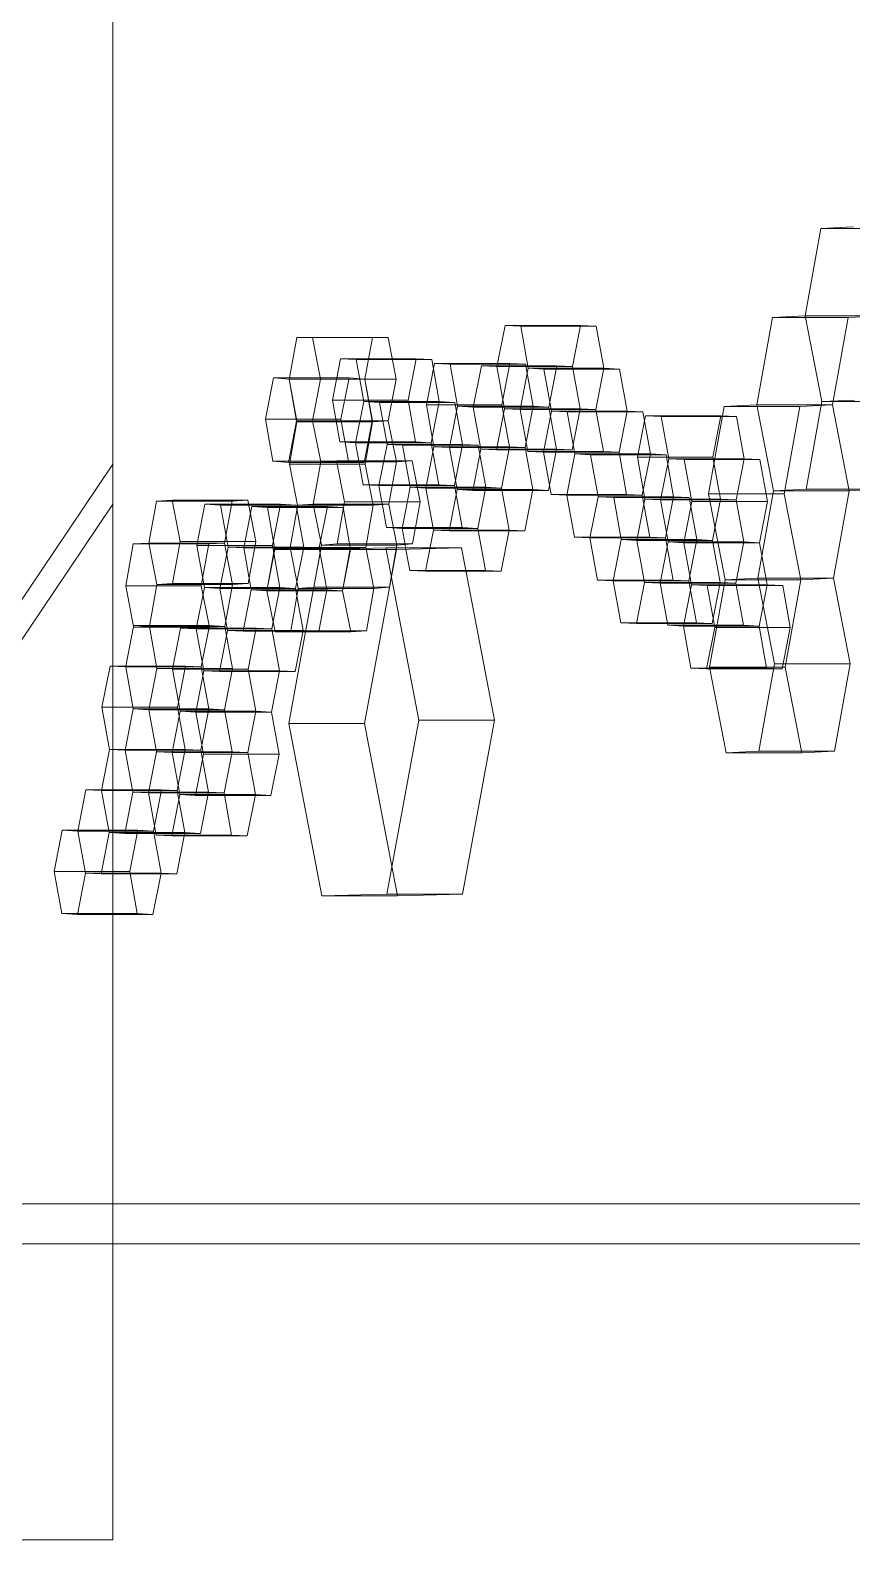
# Model space of a CAD drawing. Header units: millimetres. Extents: x 0 to 550, y -730 to 20.
# Drawn here: x 430.39 to 450.95, y -307.4 to -269.65 of the extents above; entities that cross this region are included whole.
import ezdxf

# ---------------------------------------------------------------- set-up
doc = ezdxf.new("R2010")
doc.units = ezdxf.units.MM
doc.layers.add('auxiliary', color=50, linetype='Continuous')

# ---------------------------------------------------------------- blocks, each defined once
blk = doc.blocks.new('A$C6284043d')
at = {"color": 3, "linetype": 'Continuous', "lineweight": 0, "extrusion": (-2.22045e-16, 1, -2.22045e-16)}
for p, q in [((-54826.4, 3000), (-54826.4, 0)), ((-54826.4, 3000), (-54826.4, 0)), ((-54826.4, 3000), (-54826.4, 0)), ((-53960.6, 1530.2), (-53940.8, 1639.4)), ((-53940.8, 1639.4), (-53900.1, 1641.5)), ((-53846.3, 1639.4), (-53940.8, 1639.4)), ((-54001.3, 1528.1), (-53960.6, 1530.2)), ((-53866, 1530.2), (-53960.6, 1530.2)), ((-53866, 1530.2), (-53960.6, 1530.2)), ((-53906.7, 1528.1), (-53866, 1530.2)), ((-54345.3, 1470.6), (-54336, 1518.2)), ((-54241.5, 1518.2), (-54336, 1518.2)), ((-54241.5, 1518.2), (-54251.5, 1466.7)), ((-54221.9, 1517.2), (-54241.5, 1518.2)), ((-54212.4, 1464.7), (-54221.9, 1517.2)), ((-54021, 1418.8), (-54001.3, 1528.1)), ((-53906.7, 1528.1), (-54001.3, 1528.1)), ((-53926.5, 1418.8), (-53906.7, 1528.1)), ((-54605.7, 1452.6), (-54596.2, 1503.2)), ((-54501.6, 1503.2), (-54596.2, 1503.2)), ((-54511.4, 1451.1), (-54501.6, 1503.2)), ((-54501.6, 1503.2), (-54482.1, 1503.2)), ((-54482.1, 1503.2), (-54472.3, 1451.1)), ((-54447.2, 1476.6), (-54477.1, 1476.6)), ((-54447.2, 1476.6), (-54457.3, 1425)), ((-54427.7, 1475.6), (-54447.2, 1476.6)), ((-54418.2, 1423), (-54427.7, 1475.6)), ((-54425.6, 1464.2), (-54424.4, 1470.6)), ((-54329.8, 1470.6), (-54424.4, 1470.6)), ((-54339.9, 1419.1), (-54329.8, 1470.6)), ((-54329.8, 1470.6), (-54310.2, 1469.6)), ((-54310.2, 1469.6), (-54300.7, 1417.1)), ((-54271.1, 1467.7), (-54309.9, 1467.7)), ((-54281.2, 1416.1), (-54271.1, 1467.7)), ((-54271.1, 1467.7), (-54251.5, 1466.7)), ((-54251.5, 1466.7), (-54242, 1414.1)), ((-54251.5, 1466.7), (-54242, 1414.1)), ((-54222.4, 1413.1), (-54212.4, 1464.7)), ((-54222.4, 1413.1), (-54212.4, 1464.7)), ((-54212.4, 1464.7), (-54192.8, 1463.7)), ((-54192.8, 1463.7), (-54183.3, 1411.1)), ((-54635.7, 1401.2), (-54625.6, 1452.6)), ((-54531, 1452.6), (-54625.6, 1452.6)), ((-54531, 1452.6), (-54541.2, 1401.2)), ((-54511.4, 1451.1), (-54531, 1452.6)), ((-54501.7, 1399.1), (-54511.4, 1451.1)), ((-54502.1, 1398.4), (-54511.4, 1451.1)), ((-54472.3, 1451.1), (-54482.1, 1399)), ((-54457.3, 1425), (-54477.2, 1425)), ((-54457.3, 1425), (-54447.8, 1372.5)), ((-54428.2, 1371.5), (-54418.2, 1423)), ((-54428.2, 1371.5), (-54418.2, 1423)), ((-54418.2, 1423), (-54398.6, 1422)), ((-54398.6, 1422), (-54389.1, 1369.5)), ((-54339.9, 1419.1), (-54398.1, 1419.1)), ((-54330.4, 1366.5), (-54339.9, 1419.1)), ((-54300.7, 1417.1), (-54310.8, 1365.5)), ((-54300.7, 1417.1), (-54310.8, 1365.5)), ((-54281.2, 1416.1), (-54300.7, 1417.1)), ((-54271.7, 1363.5), (-54281.2, 1416.1)), ((-54271.7, 1363.5), (-54281.2, 1416.1)), ((-54063.8, 1405.1), (-54061.7, 1416.8)), ((-54061.7, 1416.8), (-54021, 1418.8)), ((-53967.2, 1416.8), (-54061.7, 1416.8)), ((-53926.5, 1418.8), (-54021, 1418.8)), ((-53926.5, 1418.8), (-54021, 1418.8)), ((-53967.2, 1416.8), (-53986.9, 1307.5)), ((-53926.5, 1418.8), (-53967.2, 1416.8)), ((-53905.5, 1311.6), (-53926.5, 1418.8)), ((-53905.5, 1311.6), (-53926.5, 1418.8)), ((-54541.2, 1401.2), (-54635.7, 1401.2)), ((-54626.4, 1348.5), (-54635.7, 1401.2)), ((-54541.2, 1401.2), (-54531.8, 1348.5)), ((-54512.2, 1347), (-54502.1, 1398.4)), ((-54501.7, 1397.6), (-54511, 1344.8)), ((-54501.7, 1399.1), (-54502.2, 1399.1)), ((-54482.1, 1399), (-54502.2, 1399)), ((-54482.1, 1399), (-54502.2, 1399)), ((-54501.7, 1397.6), (-54502.2, 1397.6)), ((-54482.1, 1399), (-54501.7, 1399.1)), ((-54482.1, 1399), (-54501.7, 1397.6)), ((-54471.9, 1347.7), (-54482.1, 1399)), ((-54242, 1414.1), (-54252.1, 1362.5)), ((-54222.4, 1413.1), (-54242.2, 1413.1)), ((-54222.4, 1413.1), (-54242.2, 1413.1)), ((-54242, 1414.1), (-54222.4, 1413.1)), ((-54212.9, 1360.6), (-54222.4, 1413.1)), ((-54183.3, 1411.1), (-54193.4, 1359.6)), ((-54183.3, 1411.1), (-54193.4, 1359.6)), ((-54163.7, 1410.1), (-54183.3, 1411.1)), ((-54154.2, 1357.6), (-54163.7, 1410.1)), ((-54161.7, 1398.8), (-54160.4, 1405.2)), ((-54065.9, 1405.2), (-54160.4, 1405.2)), ((-54075.9, 1353.6), (-54065.9, 1405.2)), ((-54065.9, 1405.2), (-54046.3, 1404.2)), ((-54046.3, 1404.2), (-54036.8, 1351.6)), ((-54447.8, 1372.5), (-54476.8, 1372.5)), ((-54428.2, 1371.5), (-54476.6, 1371.5)), ((-54428.2, 1371.5), (-54476.6, 1371.5)), ((-54447.8, 1372.5), (-54428.2, 1371.5)), ((-54418.7, 1318.9), (-54428.2, 1371.5)), ((-54389.1, 1369.5), (-54399.2, 1317.9)), ((-54389.1, 1369.5), (-54399.2, 1317.9)), ((-54369.5, 1368.5), (-54389.1, 1369.5)), ((-54360, 1315.9), (-54369.5, 1368.5)), ((-54330.4, 1366.5), (-54369.2, 1366.5)), ((-54330.4, 1366.5), (-54369.2, 1366.5)), ((-54330.4, 1366.5), (-54340.4, 1314.9)), ((-54310.8, 1365.5), (-54330.4, 1366.5)), ((-54310.8, 1365.5), (-54330.4, 1366.5)), ((-54310.8, 1365.5), (-54301.3, 1313)), ((-54301.3, 1313), (-54310.8, 1365.5)), ((-54281.7, 1312), (-54271.7, 1363.5)), ((-54193.4, 1359.6), (-54272.4, 1359.6)), ((-54193.4, 1359.6), (-54272.4, 1359.6)), ((-54212.9, 1360.6), (-54272.2, 1360.6)), ((-54252.1, 1362.5), (-54271.8, 1362.5)), ((-54252.1, 1362.5), (-54271.7, 1363.5)), ((-54193.4, 1359.6), (-54212.9, 1360.6)), ((-54193.4, 1359.6), (-54183.9, 1307)), ((-54531.8, 1348.5), (-54626.4, 1348.5)), ((-54606.8, 1347), (-54626.4, 1348.5)), ((-54512.2, 1347), (-54606.8, 1347)), ((-54605.6, 1344.8), (-54605.2, 1347)), ((-54511, 1344.8), (-54605.6, 1344.8)), ((-54595.4, 1293.5), (-54605.6, 1344.8)), ((-54531.8, 1348.5), (-54512.2, 1347)), ((-54511, 1344.8), (-54500.9, 1293.5)), ((-54471.9, 1347.7), (-54481.3, 1294.9)), ((-54481.3, 1294.9), (-54471.9, 1347.7)), ((-54452.3, 1349.1), (-54472.2, 1349.1)), ((-54452.3, 1349.1), (-54471.9, 1347.7)), ((-54442.1, 1297.8), (-54452.3, 1349.1)), ((-54164.3, 1306), (-54154.2, 1357.6)), ((-54164.3, 1306), (-54154.2, 1357.6)), ((-54154.2, 1357.6), (-54134.6, 1356.6)), ((-54134.6, 1356.6), (-54125.1, 1304)), ((-54075.9, 1353.6), (-54134.1, 1353.6)), ((-54066.4, 1301), (-54075.9, 1353.6)), ((-54036.8, 1351.6), (-54046.9, 1300.1)), ((-54036.8, 1351.6), (-54046.9, 1300.1)), ((-54017.2, 1350.6), (-54036.8, 1351.6)), ((-54007.7, 1298.1), (-54017.2, 1350.6)), ((-54418.7, 1318.9), (-54446.3, 1318.9)), ((-54399.2, 1317.9), (-54446.1, 1317.9)), ((-54399.2, 1317.9), (-54446.1, 1317.9)), ((-54399.2, 1317.9), (-54418.7, 1318.9)), ((-54399.2, 1317.9), (-54389.6, 1265.4)), ((-54370.1, 1264.4), (-54360, 1315.9)), ((-54370.1, 1264.4), (-54360, 1315.9)), ((-54360, 1315.9), (-54340.4, 1314.9)), ((-54340.4, 1314.9), (-54330.9, 1262.4)), ((-54340.4, 1314.9), (-54330.9, 1262.4)), ((-54311.4, 1261.4), (-54301.3, 1313)), ((-54281.7, 1312), (-54301.5, 1312)), ((-54301.3, 1313), (-54281.7, 1312)), ((-54278.4, 1307), (-54280.5, 1318.4)), ((-54183.9, 1307), (-54278.4, 1307)), ((-54258.8, 1306), (-54278.4, 1307)), ((-54164.3, 1306), (-54258.8, 1306)), ((-54249.3, 1253.4), (-54258.8, 1306)), ((-54164.3, 1306), (-54258.8, 1306)), ((-54183.9, 1307), (-54164.3, 1306)), ((-54154.8, 1253.4), (-54164.3, 1306)), ((-54125.1, 1304), (-54135.2, 1252.5)), ((-54125.1, 1304), (-54135.2, 1252.5)), ((-54105.6, 1303), (-54125.1, 1304)), ((-54096.1, 1250.5), (-54105.6, 1303)), ((-53986.9, 1307.5), (-54009.4, 1307.5)), ((-53986.9, 1307.5), (-53966, 1200.3)), ((-53925.3, 1202.3), (-53905.5, 1311.6)), ((-53864.9, 1313.7), (-53905.5, 1311.6)), ((-54781.4, 1246), (-54771.9, 1298.6)), ((-54771.9, 1298.6), (-54752.3, 1299.6)), ((-54677.3, 1298.6), (-54771.9, 1298.6)), ((-54657.7, 1299.6), (-54752.3, 1299.6)), ((-54677.3, 1298.6), (-54686.8, 1246)), ((-54657.7, 1299.6), (-54677.3, 1298.6)), ((-54647.7, 1248), (-54657.7, 1299.6)), ((-54616.9, 1294.6), (-54656.8, 1294.6)), ((-54616.9, 1294.6), (-54656.8, 1294.6)), ((-54627, 1243.1), (-54616.9, 1294.6)), ((-54627, 1243.1), (-54616.9, 1294.6)), ((-54616.9, 1294.6), (-54597.3, 1293.6)), ((-54616.9, 1294.6), (-54597.3, 1293.6)), ((-54597.3, 1293.6), (-54587.8, 1241.1)), ((-54597.3, 1293.6), (-54587.8, 1241.1)), ((-54558.2, 1291.7), (-54597, 1291.7)), ((-54595.7, 1291.7), (-54595.4, 1293.5)), ((-54500.9, 1293.5), (-54595.4, 1293.5)), ((-54500.9, 1293.5), (-54595.4, 1293.5)), ((-54568.3, 1240.1), (-54558.2, 1291.7)), ((-54558.2, 1291.7), (-54538.6, 1290.7)), ((-54538.6, 1290.7), (-54529.1, 1238.1)), ((-54510.2, 1240.7), (-54500.9, 1293.5)), ((-54500.9, 1293.5), (-54481.3, 1294.9)), ((-54500.9, 1293.5), (-54481.3, 1294.9)), ((-54481.3, 1294.9), (-54471.1, 1243.6)), ((-54481.3, 1294.9), (-54471.1, 1243.6)), ((-54451.5, 1245), (-54442.1, 1297.8)), ((-54066.4, 1301), (-54105.2, 1301)), ((-54066.4, 1301), (-54105.2, 1301)), ((-54076.5, 1249.5), (-54066.4, 1301)), ((-54066.4, 1301), (-54046.9, 1300.1)), ((-54046.9, 1300.1), (-54066.4, 1301)), ((-54046.9, 1300.1), (-54037.3, 1247.5)), ((-54046.9, 1300.1), (-54037.3, 1247.5)), ((-54017.8, 1246.5), (-54007.7, 1298.1)), ((-54389.6, 1265.4), (-54447.9, 1265.4)), ((-54389.6, 1265.4), (-54370.1, 1264.4)), ((-54800.9, 1245), (-54781.4, 1246)), ((-54686.8, 1246), (-54781.4, 1246)), ((-54686.8, 1246), (-54781.4, 1246)), ((-54706.4, 1245), (-54686.8, 1246)), ((-54686.8, 1246), (-54676.7, 1194.5)), ((-54686.8, 1246), (-54676.7, 1194.5)), ((-54657.2, 1195.5), (-54647.7, 1248)), ((-54370.1, 1264.4), (-54448.1, 1264.4)), ((-54370.1, 1264.4), (-54448.1, 1264.4)), ((-54360.6, 1211.8), (-54370.1, 1264.4)), ((-54330.9, 1262.4), (-54341, 1210.8)), ((-54311.4, 1261.4), (-54331.1, 1261.4)), ((-54330.9, 1262.4), (-54311.4, 1261.4)), ((-54154.8, 1253.4), (-54249.3, 1253.4)), ((-54229.8, 1252.5), (-54249.3, 1253.4)), ((-54135.2, 1252.5), (-54229.8, 1252.5)), ((-54220.3, 1199.9), (-54229.8, 1252.5)), ((-54135.2, 1252.5), (-54229.8, 1252.5)), ((-54135.2, 1252.5), (-54154.8, 1253.4)), ((-54135.2, 1252.5), (-54125.7, 1199.9)), ((-54096.1, 1250.5), (-54106.1, 1198.9)), ((-54106.1, 1198.9), (-54096.1, 1250.5)), ((-54076.5, 1249.5), (-54096.1, 1250.5)), ((-54067, 1196.9), (-54076.5, 1249.5)), ((-54067, 1196.9), (-54076.5, 1249.5)), ((-54047.4, 1195.9), (-54037.3, 1247.5)), ((-54037.3, 1247.5), (-54047.4, 1195.9)), ((-54037.3, 1247.5), (-54017.8, 1246.5)), ((-54037.3, 1247.5), (-54017.8, 1246.5)), ((-54017.8, 1246.5), (-54008.3, 1193.9)), ((-54810.4, 1192.5), (-54800.9, 1245)), ((-54706.4, 1245), (-54800.9, 1245)), ((-54715.9, 1192.5), (-54706.4, 1245)), ((-54627, 1243.1), (-54648.6, 1243.1)), ((-54627, 1243.1), (-54648.6, 1243.1)), ((-54617.5, 1190.5), (-54627, 1243.1)), ((-54617.5, 1190.5), (-54627, 1243.1)), ((-54587.8, 1241.1), (-54597.9, 1189.5)), ((-54587.8, 1241.1), (-54597.9, 1189.5)), ((-54587.8, 1241.1), (-54597.9, 1189.5)), ((-54568.3, 1240.1), (-54587.8, 1241.1)), ((-54558.8, 1187.5), (-54568.3, 1240.1)), ((-54558.8, 1187.5), (-54568.3, 1240.1)), ((-54529.8, 1239.3), (-54539.2, 1186.5)), ((-54529.1, 1238.1), (-54539.2, 1186.5)), ((-54510.2, 1240.7), (-54529.8, 1239.3)), ((-54510.2, 1240.7), (-54529.6, 1240.7)), ((-54510.2, 1240.7), (-54529.6, 1240.7)), ((-54511.9, 1020.7), (-54471.8, 1238.2)), ((-54500.1, 1189.4), (-54510.2, 1240.7)), ((-54500.1, 1189.4), (-54510.2, 1240.7)), ((-54471.1, 1243.6), (-54480.5, 1190.8)), ((-54471.8, 1238.2), (-54472.1, 1238.2)), ((-54471.8, 1238.2), (-54390.4, 1240.3)), ((-54390.4, 1240.3), (-54471.7, 1240.3)), ((-54471.1, 1243.6), (-54451.5, 1245)), ((-54460.3, 1240.3), (-54461, 1244.3)), ((-54390.4, 1240.3), (-54349.1, 1024.8)), ((-54360.6, 1211.8), (-54385, 1211.8)), ((-54341, 1210.8), (-54384.8, 1210.8)), ((-54341, 1210.8), (-54360.6, 1211.8)), ((-54715.9, 1192.5), (-54810.4, 1192.5)), ((-54800.6, 1141.9), (-54810.4, 1192.5)), ((-54705.8, 1140.9), (-54715.9, 1192.5)), ((-54676.7, 1194.5), (-54686.3, 1141.9)), ((-54617.5, 1190.5), (-54677.5, 1190.5)), ((-54617.5, 1190.5), (-54677.5, 1190.5)), ((-54617.5, 1190.5), (-54677.5, 1190.5)), ((-54676.7, 1194.5), (-54657.2, 1195.5)), ((-54627.5, 1138.9), (-54617.5, 1190.5)), ((-54617.5, 1190.5), (-54597.9, 1189.5)), ((-54597.9, 1189.5), (-54617.5, 1190.5)), ((-54597.9, 1189.5), (-54617.5, 1190.5)), ((-54597.9, 1189.5), (-54588.4, 1137)), ((-54597.9, 1189.5), (-54588.4, 1137)), ((-54509.4, 1136.6), (-54500.1, 1189.4)), ((-54480.5, 1190.8), (-54500.1, 1189.4)), ((-54125.7, 1199.9), (-54220.3, 1199.9)), ((-54200.7, 1198.9), (-54220.3, 1199.9)), ((-54106.1, 1198.9), (-54200.7, 1198.9)), ((-54191.2, 1146.3), (-54200.7, 1198.9)), ((-54106.1, 1198.9), (-54200.7, 1198.9)), ((-54125.7, 1199.9), (-54106.1, 1198.9)), ((-54106.1, 1198.9), (-54096.6, 1146.3)), ((-54077.1, 1145.4), (-54067, 1196.9)), ((-54047.4, 1195.9), (-54067.2, 1195.9)), ((-54047.4, 1195.9), (-54067.2, 1195.9)), ((-54047.4, 1195.9), (-54067, 1196.9)), ((-54037.9, 1143.4), (-54047.4, 1195.9)), ((-54008.3, 1193.9), (-54018.3, 1142.4)), ((-54008.3, 1193.9), (-54018.3, 1142.4)), ((-53966, 1200.3), (-54009.4, 1200.3)), ((-53966, 1200.3), (-54009.4, 1200.3)), ((-53988.7, 1193), (-54008.3, 1193.9)), ((-53979.2, 1140.4), (-53988.7, 1193)), ((-53985.8, 1091), (-53966, 1200.3)), ((-53966, 1200.3), (-53925.3, 1202.3)), ((-53966, 1200.3), (-53925.3, 1202.3)), ((-53925.3, 1202.3), (-53904.4, 1095.1)), ((-54568.8, 1136), (-54558.8, 1187.5)), ((-54539.2, 1186.5), (-54559, 1186.5)), ((-54539.2, 1186.5), (-54559, 1186.5)), ((-54539.2, 1186.5), (-54558.8, 1187.5)), ((-54539.2, 1186.5), (-54529, 1135.2)), ((-54810.2, 1092.3), (-54800.6, 1141.9)), ((-54705.8, 1142.9), (-54715.9, 1091.3)), ((-54686.3, 1141.9), (-54705.8, 1142.9)), ((-54686.3, 1141.9), (-54705.8, 1140.9)), ((-54676.7, 1089.3), (-54686.3, 1141.9)), ((-54647.1, 1139.9), (-54685.9, 1139.9)), ((-54657.2, 1088.4), (-54647.1, 1139.9)), ((-54647.1, 1139.9), (-54627.5, 1138.9)), ((-54627.5, 1138.9), (-54627.7, 1138.9)), ((-54618, 1086.4), (-54627.5, 1138.9)), ((-54627.5, 1138.9), (-54618, 1086.4)), ((-54606.5, 1020.7), (-54585.4, 1135.2)), ((-54588.4, 1137), (-54598.5, 1085.4)), ((-54529, 1135.2), (-54588.7, 1135.2)), ((-54568.8, 1136), (-54588.6, 1136)), ((-54588.4, 1137), (-54568.8, 1136)), ((-54529, 1135.2), (-54509.4, 1136.6)), ((-54096.6, 1146.3), (-54191.2, 1146.3)), ((-54171.6, 1145.4), (-54191.2, 1146.3)), ((-54077.1, 1145.4), (-54171.6, 1145.4)), ((-54132.5, 1143.4), (-54132.8, 1145.4)), ((-54037.9, 1143.4), (-54132.5, 1143.4)), ((-54112.9, 1142.4), (-54132.5, 1143.4)), ((-54018.3, 1142.4), (-54112.9, 1142.4)), ((-54103.4, 1089.8), (-54112.9, 1142.4)), ((-54018.3, 1142.4), (-54112.9, 1142.4)), ((-54096.6, 1146.3), (-54077.1, 1145.4)), ((-54018.3, 1142.4), (-54037.9, 1143.4)), ((-54018.3, 1142.4), (-54008.8, 1089.8)), ((-53989.3, 1088.8), (-53979.2, 1140.4)), ((-53904.4, 1095.1), (-53924.1, 985.9)), ((-54735.5, 1092.3), (-54826.4, 1092.3)), ((-54745.5, 1040.8), (-54735.5, 1092.3)), ((-54735.5, 1092.3), (-54715.9, 1091.3)), ((-54715.9, 1091.3), (-54706.4, 1038.8)), ((-54715.9, 1091.3), (-54706.4, 1038.8)), ((-54686.8, 1037.8), (-54676.7, 1089.3)), ((-54657.2, 1088.4), (-54676.9, 1088.4)), ((-54647.7, 1035.8), (-54657.2, 1088.4)), ((-54618, 1086.4), (-54628.1, 1034.8)), ((-54598.5, 1085.4), (-54618.2, 1085.4)), ((-54598.5, 1085.4), (-54618, 1086.4)), ((-54008.8, 1089.8), (-54103.4, 1089.8)), ((-54083.8, 1088.8), (-54103.4, 1089.8)), ((-53989.3, 1088.8), (-54083.8, 1088.8)), ((-54059.4, 983.8), (-54079.9, 1088.8)), ((-54008.8, 1089.8), (-53989.3, 1088.8)), ((-53985.8, 1091), (-53988.8, 1091)), ((-53964.8, 983.8), (-53985.8, 1091)), ((-54745.5, 1040.8), (-54826.4, 1040.8)), ((-54736, 988.2), (-54745.5, 1040.8)), ((-54706.4, 1038.8), (-54716.5, 987.2)), ((-54706.4, 1038.8), (-54716.5, 987.2)), ((-54686.8, 1037.8), (-54706.4, 1038.8)), ((-54706.4, 1038.8), (-54686.8, 1037.8)), ((-54677.3, 985.2), (-54686.8, 1037.8)), ((-54647.7, 1035.8), (-54686.5, 1035.8)), ((-54647.7, 1035.8), (-54686.5, 1035.8)), ((-54647.7, 1035.8), (-54657.7, 984.2)), ((-54628.1, 1034.8), (-54647.7, 1035.8)), ((-54628.1, 1034.8), (-54647.7, 1035.8)), ((-54618.6, 982.2), (-54628.1, 1034.8)), ((-54511.9, 1020.7), (-54606.5, 1020.7)), ((-54565.2, 805.2), (-54606.5, 1020.7)), ((-54470.6, 805.2), (-54511.9, 1020.7)), ((-54349.1, 1024.8), (-54389.3, 807.3)), ((-54736, 988.2), (-54826.4, 988.2)), ((-54736, 988.2), (-54826.4, 988.2)), ((-54746.1, 936.6), (-54736, 988.2)), ((-54736, 988.2), (-54716.5, 987.2)), ((-54716.5, 987.2), (-54736, 988.2)), ((-54716.5, 987.2), (-54706.9, 934.6)), ((-54716.5, 987.2), (-54706.9, 934.6)), ((-54687.4, 933.7), (-54677.3, 985.2)), ((-54687.4, 933.7), (-54677.3, 985.2)), ((-54677.3, 985.2), (-54657.7, 984.2)), ((-54657.7, 984.2), (-54648.2, 931.7)), ((-54657.7, 984.2), (-54648.2, 931.7)), ((-54628.7, 930.7), (-54618.6, 982.2)), ((-53964.8, 983.8), (-54059.4, 983.8)), ((-53924.1, 985.9), (-53964.8, 983.8)), ((-54765.7, 937.6), (-54826.4, 937.6)), ((-54765.7, 937.6), (-54775.7, 886.1)), ((-54746.1, 936.6), (-54765.7, 937.6)), ((-54736.6, 884.1), (-54746.1, 936.6)), ((-54736.6, 884.1), (-54746.1, 936.6)), ((-54706.9, 934.6), (-54717, 883.1)), ((-54687.4, 933.7), (-54707.1, 933.7)), ((-54687.4, 933.7), (-54707.1, 933.7)), ((-54706.9, 934.6), (-54687.4, 933.7)), ((-54677.9, 881.1), (-54687.4, 933.7)), ((-54648.2, 931.7), (-54658.3, 880.1)), ((-54628.7, 930.7), (-54648.4, 930.7)), ((-54648.2, 931.7), (-54628.7, 930.7)), ((-54795.3, 887), (-54826.4, 887)), ((-54805.4, 835.5), (-54795.3, 887)), ((-54795.3, 887), (-54775.7, 886.1)), ((-54775.7, 886.1), (-54766.2, 833.5)), ((-54775.7, 886.1), (-54766.2, 833.5)), ((-54746.6, 832.5), (-54736.6, 884.1)), ((-54658.3, 880.1), (-54737.4, 880.1)), ((-54677.9, 881.1), (-54737.2, 881.1)), ((-54717, 883.1), (-54736.8, 883.1)), ((-54717, 883.1), (-54736.6, 884.1)), ((-54658.3, 880.1), (-54677.9, 881.1)), ((-54805.4, 835.5), (-54826.4, 835.5)), ((-54795.9, 782.9), (-54805.4, 835.5)), ((-54766.2, 833.5), (-54776.3, 781.9)), ((-54746.6, 832.5), (-54766.4, 832.5)), ((-54766.2, 833.5), (-54746.6, 832.5)), ((-54470.6, 805.2), (-54565.2, 805.2)), ((-54389.3, 807.3), (-54470.6, 805.2)), ((-54795.9, 782.9), (-54826.4, 782.9)), ((-54776.3, 781.9), (-54826.4, 781.9)), ((-54776.3, 781.9), (-54795.9, 782.9)), ((-54826.4, 420), (-53003.2, 420)), ((-54826.4, 370), (-53003.2, 370)), ((-54826.4, 0), (-57626.4, 0)), ((-54826.4, 0), (-57626.4, 0)), ((-54826.4, 0), (-57626.4, 0)), ((-54826.4, 0), (-57626.4, 0)), ((-54826.4, 0), (-57626.4, 0))]:
    blk.add_line(p, q, dxfattribs=at)
at = {"color": 0, "linetype": 'Continuous', "lineweight": 0, "extrusion": (-2.22045e-16, 1, -2.22045e-16)}
for p, q in [((-53939.6, 1423), (-53960.6, 1530.2)), ((-53960.6, 1530.2), (-53939.6, 1423)), ((-54336, 1518.2), (-54316.4, 1517.2)), ((-54316.4, 1517.2), (-54306.9, 1464.7)), ((-54221.9, 1517.2), (-54316.4, 1517.2)), ((-54596.2, 1503.2), (-54576.6, 1503.2)), ((-54576.6, 1503.2), (-54566.8, 1451.1)), ((-54482.1, 1503.2), (-54576.6, 1503.2)), ((-54551.9, 1425), (-54541.8, 1476.6)), ((-54477.1, 1476.6), (-54541.8, 1476.6)), ((-54541.8, 1476.6), (-54522.2, 1475.6)), ((-54522.2, 1475.6), (-54512.7, 1423)), ((-54427.7, 1475.6), (-54522.2, 1475.6)), ((-54434.4, 1419.1), (-54425.6, 1464.2)), ((-54424.4, 1470.6), (-54404.8, 1469.6)), ((-54404.8, 1469.6), (-54395.3, 1417.1)), ((-54310.2, 1469.6), (-54404.8, 1469.6)), ((-54375.7, 1416.1), (-54365.6, 1467.7)), ((-54365.6, 1467.7), (-54346.1, 1466.7)), ((-54309.9, 1467.7), (-54365.6, 1467.7)), ((-54346.1, 1466.7), (-54345.3, 1470.6)), ((-54346.1, 1466.7), (-54336.6, 1414.1)), ((-54251.5, 1466.7), (-54346.1, 1466.7)), ((-54251.5, 1466.7), (-54346.1, 1466.7)), ((-54336.6, 1414.1), (-54346.1, 1466.7)), ((-54317, 1413.1), (-54306.9, 1464.7)), ((-54306.9, 1464.7), (-54317, 1413.1)), ((-54306.9, 1464.7), (-54287.4, 1463.7)), ((-54212.4, 1464.7), (-54306.9, 1464.7)), ((-54212.4, 1464.7), (-54306.9, 1464.7)), ((-54287.4, 1463.7), (-54277.9, 1411.1)), ((-54192.8, 1463.7), (-54287.4, 1463.7)), ((-54625.6, 1452.6), (-54606, 1451.1)), ((-54606, 1451.1), (-54605.7, 1452.6)), ((-54511.4, 1451.1), (-54606, 1451.1)), ((-54596.2, 1399.1), (-54606, 1451.1)), ((-54606, 1451.1), (-54596.6, 1398.4)), ((-54511.4, 1451.1), (-54606, 1451.1)), ((-54566.8, 1451.1), (-54576.6, 1399)), ((-54472.3, 1451.1), (-54566.8, 1451.1)), ((-54477.2, 1425), (-54551.9, 1425)), ((-54542.4, 1372.5), (-54551.9, 1425)), ((-54522.8, 1371.5), (-54512.7, 1423)), ((-54512.7, 1423), (-54522.8, 1371.5)), ((-54512.7, 1423), (-54493.1, 1422)), ((-54418.2, 1423), (-54512.7, 1423)), ((-54418.2, 1423), (-54512.7, 1423)), ((-54398.6, 1422), (-54493.1, 1422)), ((-54493.1, 1422), (-54483.6, 1369.5)), ((-54398.1, 1419.1), (-54434.4, 1419.1)), ((-54424.9, 1366.5), (-54434.4, 1419.1)), ((-54405.4, 1365.5), (-54395.3, 1417.1)), ((-54395.3, 1417.1), (-54405.4, 1365.5)), ((-54395.3, 1417.1), (-54375.7, 1416.1)), ((-54300.7, 1417.1), (-54395.3, 1417.1)), ((-54300.7, 1417.1), (-54395.3, 1417.1)), ((-54375.7, 1416.1), (-54366.2, 1363.5)), ((-54281.2, 1416.1), (-54375.7, 1416.1)), ((-54281.2, 1416.1), (-54375.7, 1416.1)), ((-54366.2, 1363.5), (-54375.7, 1416.1)), ((-54000.1, 1311.6), (-54021, 1418.8)), ((-54021, 1418.8), (-54000.1, 1311.6)), ((-53939.6, 1423), (-53959.4, 1313.7)), ((-53898.9, 1425), (-53939.6, 1423)), ((-53845.1, 1423), (-53939.6, 1423)), ((-53845.1, 1423), (-53939.6, 1423)), ((-54596.6, 1398.4), (-54606.8, 1347)), ((-54605.2, 1347), (-54596.2, 1397.6)), ((-54502.1, 1398.4), (-54596.6, 1398.4)), ((-54502.2, 1399.1), (-54596.2, 1399.1)), ((-54576.6, 1399), (-54596.2, 1399.1)), ((-54596.2, 1397.6), (-54576.6, 1399)), ((-54502.2, 1397.6), (-54596.2, 1397.6)), ((-54502.2, 1399), (-54576.6, 1399)), ((-54576.6, 1399), (-54566.5, 1347.7)), ((-54502.2, 1399), (-54576.6, 1399)), ((-54336.6, 1414.1), (-54346.6, 1362.5)), ((-54242, 1414.1), (-54336.6, 1414.1)), ((-54242, 1414.1), (-54336.6, 1414.1)), ((-54317, 1413.1), (-54336.6, 1414.1)), ((-54242.2, 1413.1), (-54317, 1413.1)), ((-54307.5, 1360.6), (-54317, 1413.1)), ((-54242.2, 1413.1), (-54317, 1413.1)), ((-54287.9, 1359.6), (-54277.9, 1411.1)), ((-54277.9, 1411.1), (-54287.9, 1359.6)), ((-54277.9, 1411.1), (-54258.3, 1410.1)), ((-54183.3, 1411.1), (-54277.9, 1411.1)), ((-54183.3, 1411.1), (-54277.9, 1411.1)), ((-54258.3, 1410.1), (-54248.8, 1357.6)), ((-54163.7, 1410.1), (-54258.3, 1410.1)), ((-54170.5, 1353.6), (-54161.7, 1398.8)), ((-54160.4, 1405.2), (-54140.8, 1404.2)), ((-54140.8, 1404.2), (-54131.3, 1351.6)), ((-54046.3, 1404.2), (-54140.8, 1404.2)), ((-54081.5, 1307.5), (-54063.8, 1405.1)), ((-54476.8, 1372.5), (-54542.4, 1372.5)), ((-54522.8, 1371.5), (-54542.4, 1372.5)), ((-54476.6, 1371.5), (-54522.8, 1371.5)), ((-54513.3, 1318.9), (-54522.8, 1371.5)), ((-54476.6, 1371.5), (-54522.8, 1371.5)), ((-54493.7, 1317.9), (-54483.6, 1369.5)), ((-54483.6, 1369.5), (-54493.7, 1317.9)), ((-54389.1, 1369.5), (-54483.6, 1369.5)), ((-54483.6, 1369.5), (-54464.1, 1368.5)), ((-54389.1, 1369.5), (-54483.6, 1369.5)), ((-54464.1, 1368.5), (-54454.6, 1315.9)), ((-54369.5, 1368.5), (-54464.1, 1368.5)), ((-54435, 1314.9), (-54424.9, 1366.5)), ((-54369.2, 1366.5), (-54424.9, 1366.5)), ((-54405.4, 1365.5), (-54424.9, 1366.5)), ((-54424.9, 1366.5), (-54405.4, 1365.5)), ((-54369.2, 1366.5), (-54424.9, 1366.5)), ((-54310.8, 1365.5), (-54405.4, 1365.5)), ((-54395.8, 1313), (-54405.4, 1365.5)), ((-54310.8, 1365.5), (-54405.4, 1365.5)), ((-54405.4, 1365.5), (-54395.8, 1313)), ((-54310.8, 1365.5), (-54405.4, 1365.5)), ((-54366.2, 1363.5), (-54376.3, 1312)), ((-54271.7, 1363.5), (-54366.2, 1363.5)), ((-54271.7, 1363.5), (-54366.2, 1363.5)), ((-54346.6, 1362.5), (-54366.2, 1363.5)), ((-54271.8, 1362.5), (-54346.6, 1362.5)), ((-54272.2, 1360.6), (-54307.5, 1360.6)), ((-54287.9, 1359.6), (-54307.5, 1360.6)), ((-54272.4, 1359.6), (-54287.9, 1359.6)), ((-54280.5, 1318.4), (-54287.9, 1359.6)), ((-54272.4, 1359.6), (-54287.9, 1359.6)), ((-54826.4, 1344.8), (-55448.9, 420)), ((-54575.8, 1294.9), (-54566.5, 1347.7)), ((-54566.5, 1347.7), (-54575.8, 1294.9)), ((-54566.5, 1347.7), (-54546.9, 1349.1)), ((-54471.9, 1347.7), (-54566.5, 1347.7)), ((-54471.9, 1347.7), (-54566.5, 1347.7)), ((-54546.9, 1349.1), (-54536.7, 1297.8)), ((-54472.2, 1349.1), (-54546.9, 1349.1)), ((-54258.8, 1306), (-54248.8, 1357.6)), ((-54248.8, 1357.6), (-54258.8, 1306)), ((-54248.8, 1357.6), (-54229.2, 1356.6)), ((-54154.2, 1357.6), (-54248.8, 1357.6)), ((-54154.2, 1357.6), (-54248.8, 1357.6)), ((-54229.2, 1356.6), (-54219.7, 1304)), ((-54134.6, 1356.6), (-54229.2, 1356.6)), ((-54134.1, 1353.6), (-54170.5, 1353.6)), ((-54161, 1301), (-54170.5, 1353.6)), ((-54141.4, 1300.1), (-54131.3, 1351.6)), ((-54131.3, 1351.6), (-54141.4, 1300.1)), ((-54131.3, 1351.6), (-54111.8, 1350.6)), ((-54036.8, 1351.6), (-54131.3, 1351.6)), ((-54036.8, 1351.6), (-54131.3, 1351.6)), ((-54111.8, 1350.6), (-54102.3, 1298.1)), ((-54017.2, 1350.6), (-54111.8, 1350.6)), ((-54446.3, 1318.9), (-54513.3, 1318.9)), ((-54493.7, 1317.9), (-54513.3, 1318.9)), ((-54446.1, 1317.9), (-54493.7, 1317.9)), ((-54484.2, 1265.4), (-54493.7, 1317.9)), ((-54446.1, 1317.9), (-54493.7, 1317.9)), ((-54464.6, 1264.4), (-54454.6, 1315.9)), ((-54454.6, 1315.9), (-54464.6, 1264.4)), ((-54454.6, 1315.9), (-54435, 1314.9)), ((-54360, 1315.9), (-54454.6, 1315.9)), ((-54360, 1315.9), (-54454.6, 1315.9)), ((-54340.4, 1314.9), (-54435, 1314.9)), ((-54435, 1314.9), (-54425.5, 1262.4)), ((-54340.4, 1314.9), (-54435, 1314.9)), ((-54425.5, 1262.4), (-54435, 1314.9)), ((-54395.8, 1313), (-54405.9, 1261.4)), ((-54301.3, 1313), (-54395.8, 1313)), ((-54376.3, 1312), (-54395.8, 1313)), ((-54301.3, 1313), (-54395.8, 1313)), ((-54301.5, 1312), (-54376.3, 1312)), ((-54229.8, 1252.5), (-54219.7, 1304)), ((-54219.7, 1304), (-54229.8, 1252.5)), ((-54219.7, 1304), (-54200.1, 1303)), ((-54125.1, 1304), (-54219.7, 1304)), ((-54125.1, 1304), (-54219.7, 1304)), ((-54200.1, 1303), (-54190.6, 1250.5)), ((-54105.6, 1303), (-54200.1, 1303)), ((-54009.4, 1307.5), (-54081.5, 1307.5)), ((-54060.5, 1200.3), (-54081.5, 1307.5)), ((-54000.1, 1311.6), (-54019.9, 1202.3)), ((-53959.4, 1313.7), (-54000.1, 1311.6)), ((-53905.5, 1311.6), (-54000.1, 1311.6)), ((-53905.5, 1311.6), (-54000.1, 1311.6)), ((-53864.9, 1313.7), (-53959.4, 1313.7)), ((-54826.4, 1294.8), (-55448.9, 370)), ((-54752.3, 1299.6), (-54742.2, 1248)), ((-54721.5, 1243.1), (-54711.5, 1294.6)), ((-54721.5, 1243.1), (-54711.5, 1294.6)), ((-54711.5, 1294.6), (-54691.9, 1293.6)), ((-54656.8, 1294.6), (-54711.5, 1294.6)), ((-54711.5, 1294.6), (-54691.9, 1293.6)), ((-54656.8, 1294.6), (-54711.5, 1294.6)), ((-54691.9, 1293.6), (-54682.4, 1241.1)), ((-54597.3, 1293.6), (-54691.9, 1293.6)), ((-54691.9, 1293.6), (-54682.4, 1241.1)), ((-54597.3, 1293.6), (-54691.9, 1293.6)), ((-54662.8, 1240.1), (-54652.8, 1291.7)), ((-54652.8, 1291.7), (-54633.2, 1290.7)), ((-54597, 1291.7), (-54652.8, 1291.7)), ((-54538.6, 1290.7), (-54633.2, 1290.7)), ((-54633.2, 1290.7), (-54623.7, 1238.1)), ((-54604.8, 1240.7), (-54595.7, 1291.7)), ((-54575.8, 1294.9), (-54595.4, 1293.5)), ((-54595.4, 1293.5), (-54575.8, 1294.9)), ((-54481.3, 1294.9), (-54575.8, 1294.9)), ((-54565.7, 1243.6), (-54575.8, 1294.9)), ((-54481.3, 1294.9), (-54575.8, 1294.9)), ((-54575.8, 1294.9), (-54565.7, 1243.6)), ((-54481.3, 1294.9), (-54575.8, 1294.9)), ((-54536.7, 1297.8), (-54546.1, 1245)), ((-54442.1, 1297.8), (-54536.7, 1297.8)), ((-54171, 1249.5), (-54161, 1301)), ((-54161, 1301), (-54141.4, 1300.1)), ((-54105.2, 1301), (-54161, 1301)), ((-54105.2, 1301), (-54161, 1301)), ((-54141.4, 1300.1), (-54161, 1301)), ((-54046.9, 1300.1), (-54141.4, 1300.1)), ((-54141.4, 1300.1), (-54131.9, 1247.5)), ((-54046.9, 1300.1), (-54141.4, 1300.1)), ((-54131.9, 1247.5), (-54141.4, 1300.1)), ((-54046.9, 1300.1), (-54141.4, 1300.1)), ((-54102.3, 1298.1), (-54112.3, 1246.5)), ((-54007.7, 1298.1), (-54102.3, 1298.1)), ((-54447.9, 1265.4), (-54484.2, 1265.4)), ((-54464.6, 1264.4), (-54484.2, 1265.4)), ((-54781.4, 1246), (-54771.3, 1194.5)), ((-54771.3, 1194.5), (-54781.4, 1246)), ((-54742.2, 1248), (-54751.7, 1195.5)), ((-54647.7, 1248), (-54742.2, 1248)), ((-54448.1, 1264.4), (-54464.6, 1264.4)), ((-54461, 1244.3), (-54464.6, 1264.4)), ((-54448.1, 1264.4), (-54464.6, 1264.4)), ((-54425.5, 1262.4), (-54435.5, 1210.8)), ((-54330.9, 1262.4), (-54425.5, 1262.4)), ((-54330.9, 1262.4), (-54425.5, 1262.4)), ((-54405.9, 1261.4), (-54425.5, 1262.4)), ((-54331.1, 1261.4), (-54405.9, 1261.4)), ((-54200.7, 1198.9), (-54190.6, 1250.5)), ((-54190.6, 1250.5), (-54200.7, 1198.9)), ((-54190.6, 1250.5), (-54171, 1249.5)), ((-54096.1, 1250.5), (-54190.6, 1250.5)), ((-54096.1, 1250.5), (-54190.6, 1250.5)), ((-54076.5, 1249.5), (-54171, 1249.5)), ((-54161.5, 1196.9), (-54171, 1249.5)), ((-54171, 1249.5), (-54161.5, 1196.9)), ((-54076.5, 1249.5), (-54171, 1249.5)), ((-54142, 1195.9), (-54131.9, 1247.5)), ((-54131.9, 1247.5), (-54142, 1195.9)), ((-54131.9, 1247.5), (-54112.3, 1246.5)), ((-54037.3, 1247.5), (-54131.9, 1247.5)), ((-54037.3, 1247.5), (-54131.9, 1247.5)), ((-54037.3, 1247.5), (-54131.9, 1247.5)), ((-54112.3, 1246.5), (-54131.9, 1247.5)), ((-54112.3, 1246.5), (-54102.8, 1193.9)), ((-54017.8, 1246.5), (-54112.3, 1246.5)), ((-54017.8, 1246.5), (-54112.3, 1246.5)), ((-54648.6, 1243.1), (-54721.5, 1243.1)), ((-54712, 1190.5), (-54721.5, 1243.1)), ((-54648.6, 1243.1), (-54721.5, 1243.1)), ((-54712, 1190.5), (-54721.5, 1243.1)), ((-54692.5, 1189.5), (-54682.4, 1241.1)), ((-54682.4, 1241.1), (-54692.5, 1189.5)), ((-54682.4, 1241.1), (-54692.5, 1189.5)), ((-54682.4, 1241.1), (-54662.8, 1240.1)), ((-54587.8, 1241.1), (-54682.4, 1241.1)), ((-54587.8, 1241.1), (-54682.4, 1241.1)), ((-54587.8, 1241.1), (-54682.4, 1241.1)), ((-54662.8, 1240.1), (-54653.3, 1187.5)), ((-54568.3, 1240.1), (-54662.8, 1240.1)), ((-54568.3, 1240.1), (-54662.8, 1240.1)), ((-54653.3, 1187.5), (-54662.8, 1240.1)), ((-54633.7, 1186.5), (-54624.4, 1239.3)), ((-54623.7, 1238.1), (-54633.7, 1186.5)), ((-54624.4, 1239.3), (-54604.8, 1240.7)), ((-54529.8, 1239.3), (-54624.4, 1239.3)), ((-54529.1, 1238.1), (-54623.7, 1238.1)), ((-54529.6, 1240.7), (-54604.8, 1240.7)), ((-54594.6, 1189.4), (-54604.8, 1240.7)), ((-54604.8, 1240.7), (-54594.6, 1189.4)), ((-54529.6, 1240.7), (-54604.8, 1240.7)), ((-54585.4, 1135.2), (-54566.4, 1238.2)), ((-54565.7, 1243.6), (-54575, 1190.8)), ((-54566.4, 1238.2), (-54485, 1240.3)), ((-54472.1, 1238.2), (-54566.4, 1238.2)), ((-54546.1, 1245), (-54565.7, 1243.6)), ((-54471.1, 1243.6), (-54565.7, 1243.6)), ((-54471.1, 1243.6), (-54565.7, 1243.6)), ((-54451.5, 1245), (-54546.1, 1245)), ((-54485, 1240.3), (-54443.7, 1024.8)), ((-54471.7, 1240.3), (-54485, 1240.3)), ((-54455.1, 1211.8), (-54460.3, 1240.3)), ((-54385, 1211.8), (-54455.1, 1211.8)), ((-54435.5, 1210.8), (-54455.1, 1211.8)), ((-54384.8, 1210.8), (-54435.5, 1210.8)), ((-54771.3, 1194.5), (-54780.8, 1141.9)), ((-54751.7, 1195.5), (-54771.3, 1194.5)), ((-54676.7, 1194.5), (-54771.3, 1194.5)), ((-54676.7, 1194.5), (-54771.3, 1194.5)), ((-54657.2, 1195.5), (-54751.7, 1195.5)), ((-54722.1, 1138.9), (-54712, 1190.5)), ((-54712, 1190.5), (-54692.5, 1189.5)), ((-54677.5, 1190.5), (-54712, 1190.5)), ((-54677.5, 1190.5), (-54712, 1190.5)), ((-54692.5, 1189.5), (-54712, 1190.5)), ((-54677.5, 1190.5), (-54712, 1190.5)), ((-54692.5, 1189.5), (-54712, 1190.5)), ((-54597.9, 1189.5), (-54692.5, 1189.5)), ((-54683, 1137), (-54692.5, 1189.5)), ((-54597.9, 1189.5), (-54692.5, 1189.5)), ((-54692.5, 1189.5), (-54683, 1137)), ((-54597.9, 1189.5), (-54692.5, 1189.5)), ((-54597.9, 1189.5), (-54692.5, 1189.5)), ((-54594.6, 1189.4), (-54604, 1136.6)), ((-54575, 1190.8), (-54594.6, 1189.4)), ((-54500.1, 1189.4), (-54594.6, 1189.4)), ((-54500.1, 1189.4), (-54594.6, 1189.4)), ((-54480.5, 1190.8), (-54575, 1190.8)), ((-54161.5, 1196.9), (-54171.6, 1145.4)), ((-54067, 1196.9), (-54161.5, 1196.9)), ((-54142, 1195.9), (-54161.5, 1196.9)), ((-54067, 1196.9), (-54161.5, 1196.9)), ((-54067.2, 1195.9), (-54142, 1195.9)), ((-54132.8, 1145.4), (-54142, 1195.9)), ((-54067.2, 1195.9), (-54142, 1195.9)), ((-54112.9, 1142.4), (-54102.8, 1193.9)), ((-54102.8, 1193.9), (-54112.9, 1142.4)), ((-54102.8, 1193.9), (-54083.2, 1193)), ((-54008.3, 1193.9), (-54102.8, 1193.9)), ((-54008.3, 1193.9), (-54102.8, 1193.9)), ((-54083.2, 1193), (-54073.7, 1140.4)), ((-53988.7, 1193), (-54083.2, 1193)), ((-54080.3, 1091), (-54060.5, 1200.3)), ((-54019.9, 1202.3), (-54060.5, 1200.3)), ((-54060.5, 1200.3), (-54019.9, 1202.3)), ((-54009.4, 1200.3), (-54060.5, 1200.3)), ((-54009.4, 1200.3), (-54060.5, 1200.3)), ((-53925.3, 1202.3), (-54019.9, 1202.3)), ((-54019.9, 1202.3), (-53998.9, 1095.1)), ((-53925.3, 1202.3), (-54019.9, 1202.3)), ((-54653.3, 1187.5), (-54663.4, 1136)), ((-54558.8, 1187.5), (-54653.3, 1187.5)), ((-54558.8, 1187.5), (-54653.3, 1187.5)), ((-54633.7, 1186.5), (-54653.3, 1187.5)), ((-54559, 1186.5), (-54633.7, 1186.5)), ((-54623.6, 1135.2), (-54633.7, 1186.5)), ((-54559, 1186.5), (-54633.7, 1186.5)), ((-54800.6, 1141.9), (-54800.4, 1142.9)), ((-54800.4, 1140.9), (-54800.6, 1141.9)), ((-54800.4, 1142.9), (-54780.8, 1141.9)), ((-54705.8, 1142.9), (-54800.4, 1142.9)), ((-54780.8, 1141.9), (-54800.4, 1140.9)), ((-54705.8, 1140.9), (-54800.4, 1140.9)), ((-54686.3, 1141.9), (-54780.8, 1141.9)), ((-54780.8, 1141.9), (-54771.3, 1089.3)), ((-54686.3, 1141.9), (-54780.8, 1141.9)), ((-54751.7, 1088.4), (-54741.7, 1139.9)), ((-54741.7, 1139.9), (-54722.1, 1138.9)), ((-54685.9, 1139.9), (-54741.7, 1139.9)), ((-54627.7, 1138.9), (-54722.1, 1138.9)), ((-54712.6, 1086.4), (-54722.1, 1138.9)), ((-54722.1, 1138.9), (-54712.6, 1086.4)), ((-54627.5, 1138.9), (-54722.1, 1138.9)), ((-54683, 1137), (-54693, 1085.4)), ((-54588.4, 1137), (-54683, 1137)), ((-54663.4, 1136), (-54683, 1137)), ((-54588.4, 1137), (-54683, 1137)), ((-54588.6, 1136), (-54663.4, 1136)), ((-54604, 1136.6), (-54623.6, 1135.2)), ((-54588.7, 1135.2), (-54623.6, 1135.2)), ((-54509.4, 1136.6), (-54604, 1136.6)), ((-54073.7, 1140.4), (-54083.8, 1088.8)), ((-53979.2, 1140.4), (-54073.7, 1140.4)), ((-53998.9, 1095.1), (-54018.7, 985.9)), ((-53904.4, 1095.1), (-53998.9, 1095.1)), ((-54840.1, 1040.8), (-54830, 1092.3)), ((-54830, 1092.3), (-54810.4, 1091.3)), ((-54826.4, 1092.3), (-54830, 1092.3)), ((-54810.4, 1091.3), (-54810.2, 1092.3)), ((-54810.4, 1091.3), (-54800.9, 1038.8)), ((-54715.9, 1091.3), (-54810.4, 1091.3)), ((-54715.9, 1091.3), (-54810.4, 1091.3)), ((-54800.9, 1038.8), (-54810.4, 1091.3)), ((-54771.3, 1089.3), (-54781.4, 1037.8)), ((-54676.7, 1089.3), (-54771.3, 1089.3)), ((-54676.9, 1088.4), (-54751.7, 1088.4)), ((-54742.2, 1035.8), (-54751.7, 1088.4)), ((-54712.6, 1086.4), (-54722.6, 1034.8)), ((-54618, 1086.4), (-54712.6, 1086.4)), ((-54693, 1085.4), (-54712.6, 1086.4)), ((-54618, 1086.4), (-54712.6, 1086.4)), ((-54618.2, 1085.4), (-54693, 1085.4)), ((-53988.8, 1091), (-54080.3, 1091)), ((-54079.9, 1088.8), (-54080.3, 1091)), ((-54826.4, 1040.8), (-54840.1, 1040.8)), ((-54830.6, 988.2), (-54840.1, 1040.8)), ((-54800.9, 1038.8), (-54811, 987.2)), ((-54811, 987.2), (-54800.9, 1038.8)), ((-54706.4, 1038.8), (-54800.9, 1038.8)), ((-54800.9, 1038.8), (-54781.4, 1037.8)), ((-54706.4, 1038.8), (-54800.9, 1038.8)), ((-54706.4, 1038.8), (-54800.9, 1038.8)), ((-54781.4, 1037.8), (-54800.9, 1038.8)), ((-54781.4, 1037.8), (-54771.9, 985.2)), ((-54686.8, 1037.8), (-54781.4, 1037.8)), ((-54686.8, 1037.8), (-54781.4, 1037.8)), ((-54752.3, 984.2), (-54742.2, 1035.8)), ((-54686.5, 1035.8), (-54742.2, 1035.8)), ((-54722.6, 1034.8), (-54742.2, 1035.8)), ((-54742.2, 1035.8), (-54722.6, 1034.8)), ((-54686.5, 1035.8), (-54742.2, 1035.8)), ((-54628.1, 1034.8), (-54722.6, 1034.8)), ((-54722.6, 1034.8), (-54713.1, 982.2)), ((-54628.1, 1034.8), (-54722.6, 1034.8)), ((-54443.7, 1024.8), (-54483.8, 807.3)), ((-54349.1, 1024.8), (-54443.7, 1024.8)), ((-54840.6, 936.6), (-54830.6, 988.2)), ((-54830.6, 988.2), (-54811, 987.2)), ((-54826.4, 988.2), (-54830.6, 988.2)), ((-54826.4, 988.2), (-54830.6, 988.2)), ((-54811, 987.2), (-54830.6, 988.2)), ((-54716.5, 987.2), (-54811, 987.2)), ((-54811, 987.2), (-54801.5, 934.6)), ((-54716.5, 987.2), (-54811, 987.2)), ((-54716.5, 987.2), (-54811, 987.2)), ((-54801.5, 934.6), (-54811, 987.2)), ((-54781.9, 933.7), (-54771.9, 985.2)), ((-54771.9, 985.2), (-54781.9, 933.7)), ((-54771.9, 985.2), (-54752.3, 984.2)), ((-54677.3, 985.2), (-54771.9, 985.2)), ((-54677.3, 985.2), (-54771.9, 985.2)), ((-54657.7, 984.2), (-54752.3, 984.2)), ((-54742.8, 931.7), (-54752.3, 984.2)), ((-54657.7, 984.2), (-54752.3, 984.2)), ((-54752.3, 984.2), (-54742.8, 931.7)), ((-54713.1, 982.2), (-54723.2, 930.7)), ((-54618.6, 982.2), (-54713.1, 982.2)), ((-54018.7, 985.9), (-54059.4, 983.8)), ((-53924.1, 985.9), (-54018.7, 985.9)), ((-54870.3, 886.1), (-54860.2, 937.6)), ((-54860.2, 937.6), (-54840.6, 936.6)), ((-54826.4, 937.6), (-54860.2, 937.6)), ((-54840.6, 936.6), (-54831.1, 884.1)), ((-54746.1, 936.6), (-54840.6, 936.6)), ((-54746.1, 936.6), (-54840.6, 936.6)), ((-54831.1, 884.1), (-54840.6, 936.6)), ((-54801.5, 934.6), (-54811.6, 883.1)), ((-54706.9, 934.6), (-54801.5, 934.6)), ((-54706.9, 934.6), (-54801.5, 934.6)), ((-54781.9, 933.7), (-54801.5, 934.6)), ((-54707.1, 933.7), (-54781.9, 933.7)), ((-54772.4, 881.1), (-54781.9, 933.7)), ((-54707.1, 933.7), (-54781.9, 933.7)), ((-54742.8, 931.7), (-54752.8, 880.1)), ((-54648.2, 931.7), (-54742.8, 931.7)), ((-54723.2, 930.7), (-54742.8, 931.7)), ((-54648.2, 931.7), (-54742.8, 931.7)), ((-54648.4, 930.7), (-54723.2, 930.7)), ((-54899.9, 835.5), (-54889.9, 887)), ((-54889.9, 887), (-54870.3, 886.1)), ((-54826.4, 887), (-54889.9, 887)), ((-54775.7, 886.1), (-54870.3, 886.1)), ((-54870.3, 886.1), (-54860.8, 833.5)), ((-54775.7, 886.1), (-54870.3, 886.1)), ((-54860.8, 833.5), (-54870.3, 886.1)), ((-54831.1, 884.1), (-54841.2, 832.5)), ((-54736.6, 884.1), (-54831.1, 884.1)), ((-54736.6, 884.1), (-54831.1, 884.1)), ((-54811.6, 883.1), (-54831.1, 884.1)), ((-54736.8, 883.1), (-54811.6, 883.1)), ((-54737.2, 881.1), (-54772.4, 881.1)), ((-54752.8, 880.1), (-54772.4, 881.1)), ((-54737.4, 880.1), (-54752.8, 880.1)), ((-54826.4, 835.5), (-54899.9, 835.5)), ((-54890.4, 782.9), (-54899.9, 835.5)), ((-54860.8, 833.5), (-54870.8, 781.9)), ((-54766.2, 833.5), (-54860.8, 833.5)), ((-54766.2, 833.5), (-54860.8, 833.5)), ((-54841.2, 832.5), (-54860.8, 833.5)), ((-54766.4, 832.5), (-54841.2, 832.5)), ((-54483.8, 807.3), (-54565.2, 805.2)), ((-54389.3, 807.3), (-54483.8, 807.3)), ((-54826.4, 782.9), (-54890.4, 782.9)), ((-54870.8, 781.9), (-54890.4, 782.9)), ((-54826.4, 781.9), (-54870.8, 781.9)), ((-57626.4, 420), (-54826.4, 420)), ((-57626.4, 370), (-54826.4, 370))]:
    blk.add_line(p, q, dxfattribs=at)

msp = doc.modelspace()

# ---------------------------------------------------------------- block references
at = {"layer": 'auxiliary', "xscale": 0.02, "yscale": 0.02, "zscale": 0.02}
msp.add_blockref('A$C6284043d', (1528.992, -307.4), dxfattribs=at)

doc.saveas('drawing.dxf')
